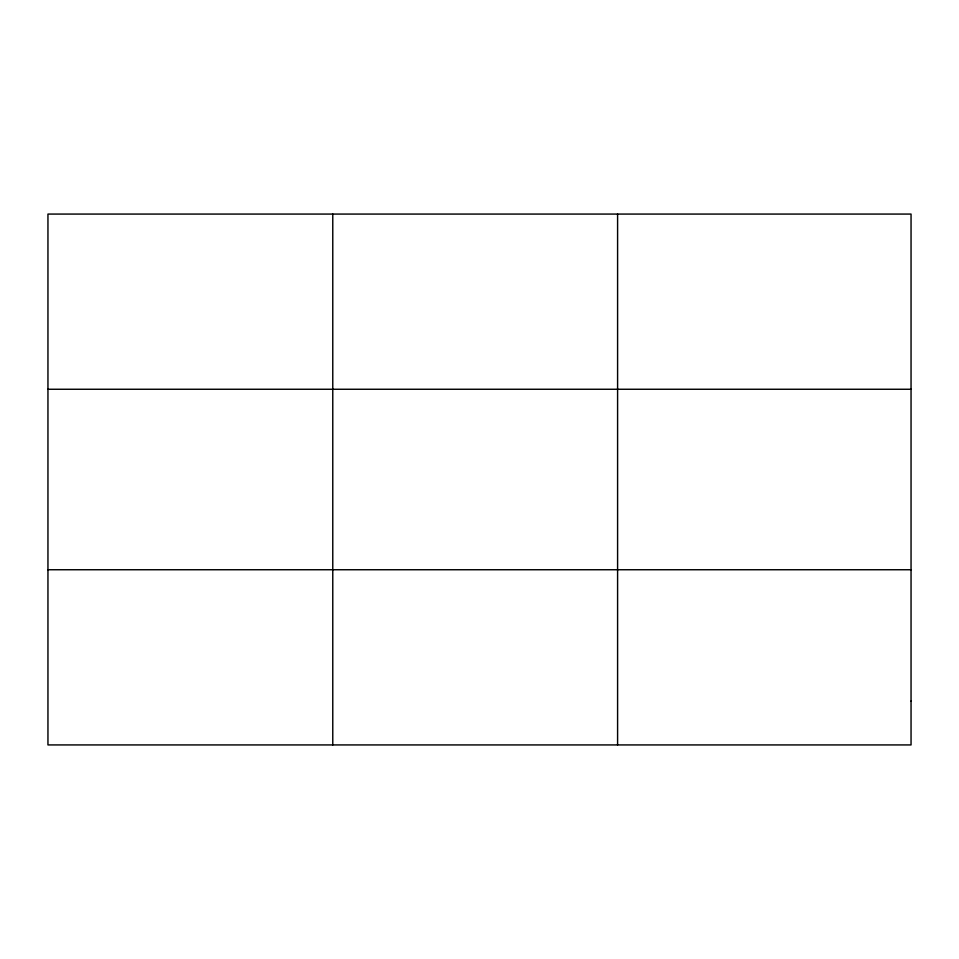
<?xml version="1.0" encoding="UTF-8"?>
<svg xmlns="http://www.w3.org/2000/svg" width="959" height="959" viewBox="0 0 959 959"><rect width="100%" height="100%" fill="white"/><g stroke="black" fill="none" stroke-linecap="round" stroke-linejoin="round"><path stroke-width="1.44" d="M332.773 214.073L332.773 744.927M617.596 214.073L617.596 744.927M47.95 389.258L911.05 389.258M47.95 569.742L911.05 569.742M911.05 701.125L911.05 744.927L47.95 744.927L47.95 214.073L911.05 214.073L911.05 701.125"/></g></svg>
